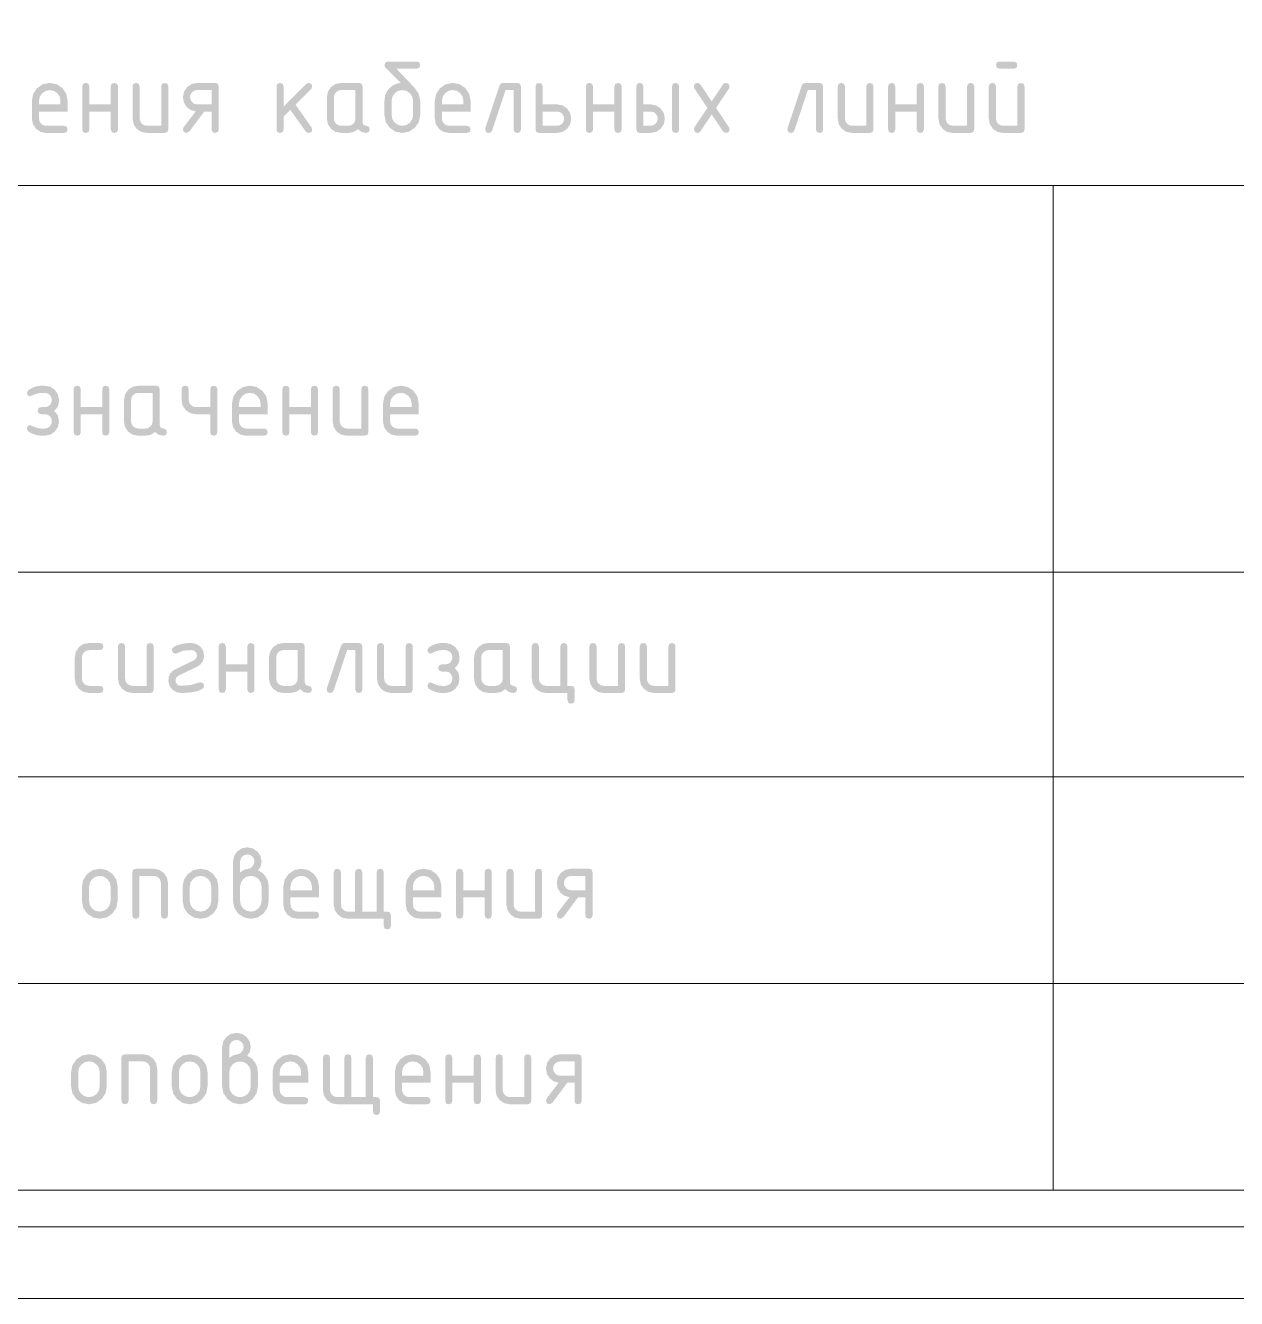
# Model space of a CAD drawing. Header units: millimetres. Extents: x 0 to 420, y 0 to 297.
# Drawn here: x 177.85 to 207.13, y 0 to 30.79 of the extents above; entities that cross this region are included whole.
import ezdxf

# ---------------------------------------------------------------- set-up
doc = ezdxf.new("R2010")
doc.units = ezdxf.units.MM

msp = doc.modelspace()

# ---------------------------------------------------------------- hatches: boundary and pattern name
h = msp.add_hatch(color=7)
h.paths.add_polyline_path([(187.390306, 28.971765), (187.390306, 28.626153), (187.358611, 28.459548), (187.264077, 28.320228), (187.124344, 28.225488), (186.958153, 28.194), (186.79203, 28.225488), (186.65278, 28.320228), (186.558039, 28.459548), (186.526551, 28.626153), (186.526551, 28.971765), (186.540512, 29.092998), (186.582431, 29.197074), (186.652358, 29.283994), (186.750345, 29.353757), (186.83971, 29.391239), (186.922875, 29.403917), (186.543088, 29.783154), (186.526551, 29.834417), (186.548049, 29.900149), (186.612541, 29.92206), (187.305418, 29.92206), (187.369911, 29.900287), (187.391408, 29.835519), (187.369911, 29.771027), (187.305418, 29.749529), (186.814286, 29.749529), (187.249194, 29.292572), (187.35489, 29.137543)], flags=0)
h.paths.add_polyline_path([(187.217775, 28.626153), (187.217775, 28.971765), (187.198758, 29.071121), (187.141707, 29.154768), (187.057785, 29.211819), (186.958153, 29.230836), (186.858796, 29.211819), (186.775149, 29.154768), (186.718099, 29.071121), (186.699082, 28.971765), (186.699082, 28.626153), (186.717754, 28.525625), (186.774047, 28.442047), (186.857625, 28.385754), (186.958153, 28.367081), (187.057785, 28.385823), (187.141707, 28.442598), (187.198758, 28.526521)], flags=0)
h = msp.add_hatch(color=7)
h.paths.add_polyline_path([(202.002306, 29.317377), (202.002306, 28.280541), (201.980533, 28.215566), (201.915765, 28.194), (201.484163, 28.194), (201.349873, 28.218873), (201.238321, 28.29377), (201.163425, 28.405322), (201.138551, 28.539612), (201.138551, 29.317377), (201.160049, 29.382144), (201.224541, 29.403917), (201.289309, 29.382144), (201.311082, 29.317377), (201.311082, 28.539612), (201.323622, 28.473742), (201.361794, 28.417793), (201.418017, 28.379622), (201.484163, 28.367081), (201.829775, 28.367081), (201.829775, 29.317377), (201.851273, 29.382144), (201.915765, 29.403917), (201.980533, 29.382144)], flags=0)
h.paths.add_polyline_path([(201.741581, 29.749529), (201.397623, 29.749529), (201.332648, 29.771027), (201.311082, 29.835519), (201.332648, 29.900287), (201.397623, 29.92206), (201.741581, 29.92206), (201.806349, 29.900287), (201.828122, 29.835519), (201.806349, 29.771027)], flags=0)
h = msp.add_hatch(color=7)
h.paths.add_polyline_path([(178.433361, 29.230836), (178.334005, 29.211819), (178.250358, 29.154768), (178.193307, 29.071121), (178.17429, 28.971765), (178.17429, 28.885224), (178.692984, 28.885224), (178.692984, 28.971765), (178.673967, 29.071121), (178.616916, 29.154768), (178.532993, 29.211819)], flags=0)
h.paths.add_polyline_path([(178.17429, 28.712693), (178.17429, 28.539612), (178.18683, 28.473742), (178.225002, 28.417793), (178.281226, 28.379622), (178.347372, 28.367081), (178.778973, 28.367081), (178.843741, 28.345308), (178.865514, 28.280541), (178.843741, 28.215566), (178.778973, 28.194), (178.347372, 28.194), (178.213082, 28.218873), (178.10153, 28.29377), (178.026633, 28.405322), (178.00176, 28.539612), (178.00176, 28.971765), (178.033248, 29.137474), (178.127988, 29.277138), (178.267239, 29.372154), (178.433361, 29.403917), (178.600931, 29.372567), (178.740388, 29.278792), (178.834164, 29.139334), (178.865514, 28.971765), (178.865514, 28.712693)], flags=0)
for points in [[(179.391732, 28.712693), (179.391732, 28.280541), (179.369959, 28.215566), (179.305191, 28.194), (179.240699, 28.215566), (179.219201, 28.280541), (179.219201, 29.317377), (179.240699, 29.382144), (179.305191, 29.403917), (179.369959, 29.382144), (179.391732, 29.317377), (179.391732, 28.885224), (179.910425, 28.885224), (179.910425, 29.317377), (179.931923, 29.382144), (179.996415, 29.403917), (180.061183, 29.382144), (180.082956, 29.317377), (180.082956, 28.280541), (180.061183, 28.215566), (179.996415, 28.194), (179.931923, 28.215566), (179.910425, 28.280541), (179.910425, 28.712693)], [(181.300398, 29.317377), (181.300398, 28.280541), (181.278625, 28.215566), (181.213857, 28.194), (180.782255, 28.194), (180.647965, 28.218873), (180.536413, 28.29377), (180.461517, 28.405322), (180.436643, 28.539612), (180.436643, 29.317377), (180.458141, 29.382144), (180.522633, 29.403917), (180.587401, 29.382144), (180.609174, 29.317377), (180.609174, 28.539612), (180.621714, 28.473742), (180.659885, 28.417793), (180.716109, 28.379622), (180.782255, 28.367081), (181.127867, 28.367081), (181.127867, 29.317377), (181.149365, 29.382144), (181.213857, 29.403917), (181.278625, 29.382144)], [(184.088735, 28.835614), (184.632234, 29.378562), (184.693419, 29.403917), (184.758186, 29.382144), (184.779959, 29.317377), (184.754052, 29.257294), (184.374265, 28.877507), (184.762872, 28.33015), (184.779959, 28.278887), (184.758186, 28.215153), (184.693419, 28.194), (184.652422, 28.203164), (184.621761, 28.230931), (184.24969, 28.752932), (184.088735, 28.591977), (184.088735, 28.280541), (184.066962, 28.215566), (184.002195, 28.194), (183.937702, 28.215566), (183.916205, 28.280541), (183.916205, 29.317377), (183.937702, 29.382144), (184.002195, 29.403917), (184.066962, 29.382144), (184.088735, 29.317377)], [(189.393036, 29.403917), (189.738648, 29.403917), (189.803416, 29.382144), (189.825189, 29.317377), (189.825189, 28.280541), (189.803416, 28.215566), (189.738648, 28.194), (189.674156, 28.215566), (189.652659, 28.280541), (189.652659, 29.230836), (189.454772, 29.230836), (189.129004, 28.25298), (189.098549, 28.208607), (189.047424, 28.194), (188.982932, 28.215911), (188.961435, 28.281643), (188.965293, 28.308101), (189.307047, 29.332811), (189.34012, 29.386141)], [(191.568849, 28.712693), (191.568849, 28.280541), (191.547076, 28.215566), (191.482308, 28.194), (191.417816, 28.215566), (191.396318, 28.280541), (191.396318, 29.317377), (191.417816, 29.382144), (191.482308, 29.403917), (191.547076, 29.382144), (191.568849, 29.317377), (191.568849, 28.885224), (192.087542, 28.885224), (192.087542, 29.317377), (192.109039, 29.382144), (192.173532, 29.403917), (192.238299, 29.382144), (192.260072, 29.317377), (192.260072, 28.280541), (192.238299, 28.215566), (192.173532, 28.194), (192.109039, 28.215566), (192.087542, 28.280541), (192.087542, 28.712693)], [(194.542997, 28.798683), (194.856087, 28.329048), (194.870419, 28.280541), (194.848646, 28.215566), (194.783878, 28.194), (194.742468, 28.203508), (194.71222, 28.232034), (194.438266, 28.64324), (194.164863, 28.232034), (194.13434, 28.203508), (194.092654, 28.194), (194.03202, 28.219356), (194.006664, 28.280541), (194.020996, 28.329048), (194.333535, 28.798683), (194.020996, 29.26887), (194.006664, 29.317377), (194.028162, 29.382144), (194.092654, 29.403917), (194.13434, 29.394409), (194.164863, 29.365884), (194.438266, 28.955779), (194.71222, 29.365884), (194.742468, 29.394409), (194.783878, 29.403917), (194.848646, 29.382489), (194.870419, 29.318479), (194.856087, 29.26887)], [(196.700386, 29.403917), (197.045998, 29.403917), (197.110766, 29.382144), (197.132539, 29.317377), (197.132539, 28.280541), (197.110766, 28.215566), (197.045998, 28.194), (196.981506, 28.215566), (196.960008, 28.280541), (196.960008, 29.230836), (196.762122, 29.230836), (196.436354, 28.25298), (196.405899, 28.208607), (196.354774, 28.194), (196.290282, 28.215911), (196.268784, 28.281643), (196.272643, 28.308101), (196.614396, 29.332811), (196.647469, 29.386141)], [(198.349981, 29.317377), (198.349981, 28.280541), (198.328208, 28.215566), (198.26344, 28.194), (197.831838, 28.194), (197.697548, 28.218873), (197.585996, 28.29377), (197.5111, 28.405322), (197.486226, 28.539612), (197.486226, 29.317377), (197.507724, 29.382144), (197.572216, 29.403917), (197.636984, 29.382144), (197.658757, 29.317377), (197.658757, 28.539612), (197.671297, 28.473742), (197.709468, 28.417793), (197.765692, 28.379622), (197.831838, 28.367081), (198.17745, 28.367081), (198.17745, 29.317377), (198.198948, 29.382144), (198.26344, 29.403917), (198.328208, 29.382144)], [(198.876198, 28.712693), (198.876198, 28.280541), (198.854425, 28.215566), (198.789657, 28.194), (198.725165, 28.215566), (198.703668, 28.280541), (198.703668, 29.317377), (198.725165, 29.382144), (198.789657, 29.403917), (198.854425, 29.382144), (198.876198, 29.317377), (198.876198, 28.885224), (199.394892, 28.885224), (199.394892, 29.317377), (199.416389, 29.382144), (199.480881, 29.403917), (199.545649, 29.382144), (199.567422, 29.317377), (199.567422, 28.280541), (199.545649, 28.215566), (199.480881, 28.194), (199.416389, 28.215566), (199.394892, 28.280541), (199.394892, 28.712693)], [(200.784864, 29.317377), (200.784864, 28.280541), (200.763091, 28.215566), (200.698323, 28.194), (200.266722, 28.194), (200.132432, 28.218873), (200.02088, 28.29377), (199.945983, 28.405322), (199.92111, 28.539612), (199.92111, 29.317377), (199.942607, 29.382144), (200.007099, 29.403917), (200.071867, 29.382144), (200.09364, 29.317377), (200.09364, 28.539612), (200.10618, 28.473742), (200.144352, 28.417793), (200.200576, 28.379622), (200.266722, 28.367081), (200.612334, 28.367081), (200.612334, 29.317377), (200.633831, 29.382144), (200.698323, 29.403917), (200.763091, 29.382144)], [(178.484908, 21.215945), (178.473401, 21.288017), (178.439157, 21.342725), (178.393682, 21.373731), (178.336631, 21.387373), (178.225837, 21.389027), (178.164101, 21.413832), (178.139296, 21.475016), (178.164652, 21.537304), (178.198552, 21.556183), (178.250642, 21.56266), (178.276549, 21.56266), (178.304109, 21.561557), (178.381417, 21.57396), (178.438055, 21.611167), (178.473057, 21.666908), (178.484908, 21.734639), (178.47223, 21.801887), (178.434747, 21.85756), (178.379075, 21.894767), (178.311826, 21.907169), (178.225837, 21.907169), (178.145153, 21.896076), (178.048346, 21.863072), (177.969728, 21.830344), (177.945268, 21.819526), (177.899517, 21.850945), (177.880225, 21.911028), (177.915434, 21.975795), (178.021336, 22.033949), (178.131235, 22.068675), (178.225837, 22.080251), (178.311826, 22.080251), (178.445841, 22.055102), (178.557117, 21.97993), (178.632289, 21.86824), (178.657438, 21.734639), (178.649997, 21.648959), (178.627673, 21.577129), (178.590466, 21.519148), (178.538376, 21.475016), (178.627673, 21.371526), (178.657438, 21.215945), (178.632289, 21.081655), (178.557117, 20.970103), (178.445841, 20.895207), (178.311826, 20.870333), (178.225837, 20.870333), (178.12903, 20.881495), (178.020234, 20.914982), (177.915089, 20.972032), (177.880225, 21.039005), (177.899517, 21.099639), (177.946922, 21.131058), (177.974965, 21.119965), (178.052204, 21.086961), (178.146048, 21.054232), (178.225837, 21.043415), (178.311826, 21.043415), (178.378386, 21.055886), (178.434196, 21.093575), (178.472161, 21.148973)], [(179.183815, 21.389027), (179.183815, 20.956874), (179.162042, 20.8919), (179.097275, 20.870333), (179.032782, 20.8919), (179.011285, 20.956874), (179.011285, 21.99371), (179.032782, 22.058478), (179.097275, 22.080251), (179.162042, 22.058478), (179.183815, 21.99371), (179.183815, 21.561557), (179.702509, 21.561557), (179.702509, 21.99371), (179.724006, 22.058478), (179.788498, 22.080251), (179.853266, 22.058478), (179.875039, 21.99371), (179.875039, 20.956874), (179.853266, 20.8919), (179.788498, 20.870333), (179.724006, 20.8919), (179.702509, 20.956874), (179.702509, 21.389027)], [(182.485386, 21.99371), (182.485386, 20.956874), (182.463613, 20.8919), (182.398845, 20.870333), (182.334353, 20.8919), (182.312855, 20.956874), (182.312855, 21.389027), (181.967243, 21.389027), (181.834607, 21.413832), (181.723055, 21.488246), (181.646918, 21.5978), (181.621631, 21.728024), (181.621631, 21.99371), (181.643129, 22.058478), (181.707621, 22.080251), (181.772389, 22.058478), (181.794162, 21.99371), (181.794162, 21.734639), (181.806702, 21.668493), (181.844873, 21.612269), (181.901097, 21.574097), (181.967243, 21.561557), (182.312855, 21.561557), (182.312855, 21.99371), (182.334353, 22.058478), (182.398845, 22.080251), (182.463613, 22.058478)], [(184.229045, 21.389027), (184.229045, 20.956874), (184.207272, 20.8919), (184.142504, 20.870333), (184.078012, 20.8919), (184.056515, 20.956874), (184.056515, 21.99371), (184.078012, 22.058478), (184.142504, 22.080251), (184.207272, 22.058478), (184.229045, 21.99371), (184.229045, 21.561557), (184.747739, 21.561557), (184.747739, 21.99371), (184.769236, 22.058478), (184.833728, 22.080251), (184.898496, 22.058478), (184.920269, 21.99371), (184.920269, 20.956874), (184.898496, 20.8919), (184.833728, 20.870333), (184.769236, 20.8919), (184.747739, 20.956874), (184.747739, 21.389027)], [(186.137711, 21.99371), (186.137711, 20.956874), (186.115938, 20.8919), (186.05117, 20.870333), (185.619568, 20.870333), (185.485279, 20.895207), (185.373726, 20.970103), (185.29883, 21.081655), (185.273956, 21.215945), (185.273956, 21.99371), (185.295454, 22.058478), (185.359946, 22.080251), (185.424714, 22.058478), (185.446487, 21.99371), (185.446487, 21.215945), (185.459027, 21.150075), (185.497199, 21.094127), (185.553422, 21.055955), (185.619568, 21.043415), (185.96518, 21.043415), (185.96518, 21.99371), (185.986678, 22.058478), (186.05117, 22.080251), (186.115938, 22.058478)], [(179.211649, 15.511639), (179.211649, 14.992945), (179.22419, 14.927075), (179.262361, 14.871127), (179.318585, 14.832955), (179.384731, 14.820415), (179.643802, 14.820415), (179.70857, 14.798642), (179.730343, 14.733874), (179.70857, 14.6689), (179.643802, 14.647333), (179.384731, 14.647333), (179.250441, 14.672207), (179.138889, 14.747103), (179.063993, 14.858655), (179.039119, 14.992945), (179.039119, 15.511639), (179.063993, 15.64524), (179.138889, 15.75693), (179.250441, 15.832102), (179.384731, 15.857251), (179.643802, 15.857251), (179.70857, 15.835478), (179.730343, 15.77071), (179.70857, 15.705736), (179.643802, 15.684169), (179.384731, 15.684169), (179.317689, 15.671422), (179.26181, 15.633457), (179.224121, 15.577716)], [(180.947552, 15.77071), (180.947552, 14.733874), (180.925779, 14.6689), (180.861011, 14.647333), (180.429409, 14.647333), (180.29512, 14.672207), (180.183567, 14.747103), (180.108671, 14.858655), (180.083797, 14.992945), (180.083797, 15.77071), (180.105295, 15.835478), (180.169787, 15.857251), (180.234555, 15.835478), (180.256328, 15.77071), (180.256328, 14.992945), (180.268868, 14.927075), (180.30704, 14.871127), (180.363264, 14.832955), (180.429409, 14.820415), (180.775021, 14.820415), (180.775021, 15.77071), (180.796519, 15.835478), (180.861011, 15.857251), (180.925779, 15.835478)], [(182.078453, 14.906404), (182.14322, 14.884907), (182.164993, 14.820415), (182.152729, 14.775766), (182.116487, 14.742694), (182.022117, 14.700818), (181.905164, 14.671036), (181.765578, 14.653242), (181.603305, 14.647333), (181.486861, 14.669313), (181.389434, 14.735528), (181.323219, 14.833437), (181.301239, 14.94995), (181.311996, 15.038016), (181.344303, 15.112903), (181.39821, 15.174665), (181.47377, 15.223353), (181.921356, 15.43943), (181.974686, 15.485249), (181.992463, 15.554634), (181.982955, 15.604105), (181.954429, 15.646135), (181.91233, 15.674661), (181.862376, 15.684169), (181.733805, 15.679622), (181.644095, 15.665979), (181.514559, 15.608102), (181.47377, 15.597628), (181.413136, 15.623536), (181.387229, 15.684169), (181.398529, 15.726751), (181.43298, 15.760237), (181.516816, 15.802603), (181.616259, 15.832928), (181.731411, 15.851162), (181.862376, 15.857251), (181.978614, 15.834995), (182.076248, 15.768505), (182.142738, 15.670871), (182.164993, 15.554634), (182.154055, 15.466258), (182.12131, 15.391267), (182.06686, 15.329609), (181.990809, 15.281231), (181.547081, 15.067359), (181.492029, 15.02023), (181.47377, 14.94995), (181.483278, 14.89979), (181.511803, 14.857898), (181.553627, 14.829648), (181.603305, 14.820415), (181.840328, 14.840259), (182.045931, 14.89979)], [(182.691211, 15.166027), (182.691211, 14.733874), (182.669438, 14.6689), (182.60467, 14.647333), (182.540178, 14.6689), (182.518681, 14.733874), (182.518681, 15.77071), (182.540178, 15.835478), (182.60467, 15.857251), (182.669438, 15.835478), (182.691211, 15.77071), (182.691211, 15.338557), (183.209905, 15.338557), (183.209905, 15.77071), (183.231402, 15.835478), (183.295894, 15.857251), (183.360662, 15.835478), (183.382435, 15.77071), (183.382435, 14.733874), (183.360662, 14.6689), (183.295894, 14.647333), (183.231402, 14.6689), (183.209905, 14.733874), (183.209905, 15.166027)], [(185.560629, 15.857251), (185.906241, 15.857251), (185.971008, 15.835478), (185.992781, 15.77071), (185.992781, 14.733874), (185.971008, 14.6689), (185.906241, 14.647333), (185.841748, 14.6689), (185.820251, 14.733874), (185.820251, 15.684169), (185.622365, 15.684169), (185.296597, 14.706313), (185.266142, 14.66194), (185.215017, 14.647333), (185.150524, 14.669244), (185.129027, 14.734977), (185.132886, 14.761435), (185.474639, 15.786144), (185.507712, 15.839474)], [(187.210223, 15.77071), (187.210223, 14.733874), (187.18845, 14.6689), (187.123682, 14.647333), (186.692081, 14.647333), (186.557791, 14.672207), (186.446239, 14.747103), (186.371342, 14.858655), (186.346469, 14.992945), (186.346469, 15.77071), (186.367966, 15.835478), (186.432458, 15.857251), (186.497226, 15.835478), (186.518999, 15.77071), (186.518999, 14.992945), (186.531539, 14.927075), (186.569711, 14.871127), (186.625935, 14.832955), (186.692081, 14.820415), (187.037693, 14.820415), (187.037693, 15.77071), (187.05919, 15.835478), (187.123682, 15.857251), (187.18845, 15.835478)], [(188.168594, 14.992945), (188.157087, 15.065017), (188.122843, 15.119725), (188.077368, 15.150731), (188.020317, 15.164373), (187.909523, 15.166027), (187.847786, 15.190832), (187.822982, 15.252016), (187.848338, 15.314304), (187.882237, 15.333183), (187.934327, 15.33966), (187.960234, 15.33966), (187.987795, 15.338557), (188.065103, 15.35096), (188.12174, 15.388167), (188.156743, 15.443908), (188.168594, 15.511639), (188.155916, 15.578887), (188.118433, 15.63456), (188.06276, 15.671767), (187.995512, 15.684169), (187.909523, 15.684169), (187.828838, 15.673076), (187.732031, 15.640072), (187.653414, 15.607344), (187.628954, 15.596526), (187.583203, 15.627945), (187.563911, 15.688028), (187.599119, 15.752796), (187.705022, 15.810949), (187.81492, 15.845675), (187.909523, 15.857251), (187.995512, 15.857251), (188.129526, 15.832102), (188.240803, 15.75693), (188.315975, 15.64524), (188.341124, 15.511639), (188.333683, 15.425959), (188.311358, 15.354129), (188.274151, 15.296148), (188.222062, 15.252016), (188.311358, 15.148526), (188.341124, 14.992945), (188.315975, 14.858655), (188.240803, 14.747103), (188.129526, 14.672207), (187.995512, 14.647333), (187.909523, 14.647333), (187.812715, 14.658495), (187.703919, 14.691982), (187.598775, 14.749032), (187.563911, 14.816005), (187.583203, 14.876639), (187.630608, 14.908058), (187.658651, 14.896965), (187.73589, 14.863961), (187.829734, 14.831232), (187.909523, 14.820415), (187.995512, 14.820415), (188.062071, 14.832886), (188.117882, 14.870575), (188.155847, 14.925973)], [(191.03817, 14.820415), (191.102938, 14.798642), (191.124711, 14.733874), (191.124711, 14.474252), (191.102938, 14.409759), (191.03817, 14.388262), (190.973196, 14.409759), (190.951629, 14.474252), (190.951629, 14.647333), (190.433487, 14.647333), (190.299197, 14.672551), (190.187645, 14.748206), (190.112749, 14.859827), (190.087875, 14.992945), (190.087875, 15.77071), (190.109372, 15.835478), (190.173865, 15.857251), (190.238632, 15.835478), (190.260405, 15.77071), (190.260405, 14.992945), (190.272946, 14.927075), (190.311117, 14.871127), (190.367341, 14.832955), (190.433487, 14.820415), (190.779099, 14.820415), (190.779099, 15.77071), (190.800596, 15.835478), (190.865089, 15.857251), (190.929856, 15.835478), (190.951629, 15.77071), (190.951629, 14.820415)], [(192.344534, 15.77071), (192.344534, 14.733874), (192.322761, 14.6689), (192.257993, 14.647333), (191.826392, 14.647333), (191.692102, 14.672207), (191.58055, 14.747103), (191.505653, 14.858655), (191.48078, 14.992945), (191.48078, 15.77071), (191.502277, 15.835478), (191.566769, 15.857251), (191.631537, 15.835478), (191.65331, 15.77071), (191.65331, 14.992945), (191.66585, 14.927075), (191.704022, 14.871127), (191.760246, 14.832955), (191.826392, 14.820415), (192.172004, 14.820415), (192.172004, 15.77071), (192.193501, 15.835478), (192.257993, 15.857251), (192.322761, 15.835478)], [(193.561976, 15.77071), (193.561976, 14.733874), (193.540203, 14.6689), (193.475435, 14.647333), (193.043833, 14.647333), (192.909543, 14.672207), (192.797991, 14.747103), (192.723095, 14.858655), (192.698221, 14.992945), (192.698221, 15.77071), (192.719719, 15.835478), (192.784211, 15.857251), (192.848979, 15.835478), (192.870752, 15.77071), (192.870752, 14.992945), (192.883292, 14.927075), (192.921463, 14.871127), (192.977687, 14.832955), (193.043833, 14.820415), (193.389445, 14.820415), (193.389445, 15.77071), (193.410943, 15.835478), (193.475435, 15.857251), (193.540203, 15.835478)], [(180.429324, 9.272874), (180.429324, 10.30971), (180.450822, 10.374478), (180.515314, 10.396251), (180.947466, 10.396251), (181.080585, 10.371033), (181.192206, 10.295378), (181.26786, 10.183757), (181.293078, 10.050639), (181.293078, 9.272874), (181.271305, 9.2079), (181.206538, 9.186333), (181.142045, 9.2079), (181.120548, 9.272874), (181.120548, 10.050639), (181.10787, 10.117887), (181.070387, 10.17356), (181.014715, 10.210767), (180.947466, 10.223169), (180.601854, 10.223169), (180.601854, 9.272874), (180.580081, 9.2079), (180.515314, 9.186333), (180.450822, 9.2079)], [(186.508457, 9.186333), (185.644703, 9.186333), (185.510413, 9.211551), (185.398861, 9.287206), (185.323965, 9.398827), (185.299091, 9.531945), (185.299091, 10.30971), (185.320588, 10.374478), (185.385081, 10.396251), (185.449848, 10.374478), (185.471621, 10.30971), (185.471621, 9.531945), (185.484162, 9.466075), (185.522333, 9.410127), (185.578557, 9.371955), (185.644703, 9.359415), (185.817233, 9.359415), (185.817233, 10.30971), (185.8388, 10.374478), (185.903774, 10.396251), (185.968542, 10.374478), (185.990315, 10.30971), (185.990315, 9.359415), (186.335927, 9.359415), (186.335927, 10.30971), (186.357424, 10.374478), (186.421917, 10.396251), (186.486684, 10.374478), (186.508457, 10.30971), (186.508457, 9.359415), (186.594998, 9.359415), (186.659766, 9.337642), (186.681539, 9.272874), (186.681539, 9.013252), (186.659766, 8.94876), (186.594998, 8.927262), (186.530024, 8.94876), (186.508457, 9.013252)], [(188.430194, 9.705027), (188.430194, 9.272874), (188.408421, 9.2079), (188.343653, 9.186333), (188.279161, 9.2079), (188.257663, 9.272874), (188.257663, 10.30971), (188.279161, 10.374478), (188.343653, 10.396251), (188.408421, 10.374478), (188.430194, 10.30971), (188.430194, 9.877557), (188.948887, 9.877557), (188.948887, 10.30971), (188.970385, 10.374478), (189.034877, 10.396251), (189.099645, 10.374478), (189.121418, 10.30971), (189.121418, 9.272874), (189.099645, 9.2079), (189.034877, 9.186333), (188.970385, 9.2079), (188.948887, 9.272874), (188.948887, 9.705027)], [(190.338859, 10.30971), (190.338859, 9.272874), (190.317086, 9.2079), (190.252319, 9.186333), (189.820717, 9.186333), (189.686427, 9.211207), (189.574875, 9.286103), (189.499979, 9.397655), (189.475105, 9.531945), (189.475105, 10.30971), (189.496602, 10.374478), (189.561095, 10.396251), (189.625862, 10.374478), (189.647635, 10.30971), (189.647635, 9.531945), (189.660176, 9.466075), (189.698347, 9.410127), (189.754571, 9.371955), (189.820717, 9.359415), (190.166329, 9.359415), (190.166329, 10.30971), (190.187826, 10.374478), (190.252319, 10.396251), (190.317086, 10.374478)], [(180.16748, 4.785541), (180.16748, 5.822377), (180.188977, 5.887145), (180.253469, 5.908918), (180.685622, 5.908918), (180.818741, 5.883699), (180.930362, 5.808045), (181.006016, 5.696424), (181.031234, 5.563306), (181.031234, 4.785541), (181.009461, 4.720566), (180.944693, 4.699), (180.880201, 4.720566), (180.858704, 4.785541), (180.858704, 5.563306), (180.846026, 5.630554), (180.808543, 5.686227), (180.75287, 5.723434), (180.685622, 5.735836), (180.34001, 5.735836), (180.34001, 4.785541), (180.318237, 4.720566), (180.253469, 4.699), (180.188977, 4.720566)], [(186.246613, 4.699), (185.382859, 4.699), (185.248569, 4.724218), (185.137017, 4.799872), (185.06212, 4.911493), (185.037247, 5.044612), (185.037247, 5.822377), (185.058744, 5.887145), (185.123236, 5.908918), (185.188004, 5.887145), (185.209777, 5.822377), (185.209777, 5.044612), (185.222317, 4.978742), (185.260489, 4.922793), (185.316713, 4.884622), (185.382859, 4.872082), (185.555389, 4.872082), (185.555389, 5.822377), (185.576955, 5.887145), (185.64193, 5.908918), (185.706698, 5.887145), (185.728471, 5.822377), (185.728471, 4.872082), (186.074082, 4.872082), (186.074082, 5.822377), (186.09558, 5.887145), (186.160072, 5.908918), (186.22484, 5.887145), (186.246613, 5.822377), (186.246613, 4.872082), (186.333154, 4.872082), (186.397921, 4.850309), (186.419694, 4.785541), (186.419694, 4.525918), (186.397921, 4.461426), (186.333154, 4.439929), (186.268179, 4.461426), (186.246613, 4.525918)], [(188.168349, 5.217694), (188.168349, 4.785541), (188.146576, 4.720566), (188.081808, 4.699), (188.017316, 4.720566), (187.995819, 4.785541), (187.995819, 5.822377), (188.017316, 5.887145), (188.081808, 5.908918), (188.146576, 5.887145), (188.168349, 5.822377), (188.168349, 5.390224), (188.687043, 5.390224), (188.687043, 5.822377), (188.70854, 5.887145), (188.773032, 5.908918), (188.8378, 5.887145), (188.859573, 5.822377), (188.859573, 4.785541), (188.8378, 4.720566), (188.773032, 4.699), (188.70854, 4.720566), (188.687043, 4.785541), (188.687043, 5.217694)], [(190.077015, 5.822377), (190.077015, 4.785541), (190.055242, 4.720566), (189.990474, 4.699), (189.558873, 4.699), (189.424583, 4.723874), (189.313031, 4.79877), (189.238134, 4.910322), (189.213261, 5.044612), (189.213261, 5.822377), (189.234758, 5.887145), (189.29925, 5.908918), (189.364018, 5.887145), (189.385791, 5.822377), (189.385791, 5.044612), (189.398331, 4.978742), (189.436503, 4.922793), (189.492727, 4.884622), (189.558873, 4.872082), (189.904485, 4.872082), (189.904485, 5.822377), (189.925982, 5.887145), (189.990474, 5.908918), (190.055242, 5.887145)]]:
    msp.add_hatch(color=7).paths.add_polyline_path(points, flags=0)
h = msp.add_hatch(color=7)
h.paths.add_polyline_path([(181.961663, 28.714898), (181.839362, 28.750865), (181.740626, 28.827346), (181.675651, 28.933524), (181.654085, 29.058305), (181.678959, 29.191906), (181.753855, 29.303596), (181.865407, 29.378768), (181.999697, 29.403917), (182.431298, 29.403917), (182.496066, 29.382144), (182.517839, 29.317377), (182.517839, 28.280541), (182.496066, 28.215566), (182.431298, 28.194), (182.366806, 28.215566), (182.345309, 28.280541), (182.345309, 28.712693), (182.169471, 28.712693), (181.809528, 28.229278), (181.740075, 28.194), (181.675582, 28.215566), (181.654085, 28.280541), (181.670621, 28.332906)], flags=0)
h.paths.add_polyline_path([(181.826615, 29.058305), (181.839155, 28.99216), (181.877327, 28.935936), (181.933551, 28.897764), (181.999697, 28.885224), (182.345309, 28.885224), (182.345309, 29.230836), (181.999697, 29.230836), (181.932655, 29.218089), (181.876776, 29.180124), (181.839087, 29.124382)], flags=0)
h = msp.add_hatch(color=7)
h.paths.add_polyline_path([(185.824871, 29.230836), (185.479259, 29.230836), (185.412217, 29.218089), (185.356338, 29.180124), (185.318648, 29.124382), (185.306177, 29.058305), (185.306177, 28.539612), (185.318717, 28.473742), (185.356889, 28.417793), (185.413113, 28.379622), (185.479259, 28.367081), (185.651789, 28.367081), (185.718348, 28.379553), (185.774159, 28.417242), (185.812124, 28.472639), (185.824871, 28.539612)], flags=0)
h.paths.add_polyline_path([(186.170483, 28.280541), (186.14871, 28.215566), (186.083942, 28.194), (185.974043, 28.216806), (185.886056, 28.285502), (185.779671, 28.216806), (185.651789, 28.194), (185.479259, 28.194), (185.344969, 28.218873), (185.233417, 28.29377), (185.15852, 28.405322), (185.133647, 28.539612), (185.133647, 29.058305), (185.15852, 29.191906), (185.233417, 29.303596), (185.344969, 29.378768), (185.479259, 29.403917), (185.91086, 29.403917), (185.975628, 29.382144), (185.997401, 29.317377), (185.997401, 28.453071), (186.018967, 28.388579), (186.083942, 28.367081), (186.14871, 28.345308)], flags=0)
h = msp.add_hatch(color=7)
h.paths.add_polyline_path([(188.175595, 29.230836), (188.076238, 29.211819), (187.992591, 29.154768), (187.93554, 29.071121), (187.916523, 28.971765), (187.916523, 28.885224), (188.435217, 28.885224), (188.435217, 28.971765), (188.4162, 29.071121), (188.359149, 29.154768), (188.275227, 29.211819)], flags=0)
h.paths.add_polyline_path([(187.916523, 28.712693), (187.916523, 28.539612), (187.929063, 28.473742), (187.967235, 28.417793), (188.023459, 28.379622), (188.089605, 28.367081), (188.521207, 28.367081), (188.585974, 28.345308), (188.607747, 28.280541), (188.585974, 28.215566), (188.521207, 28.194), (188.089605, 28.194), (187.955315, 28.218873), (187.843763, 28.29377), (187.768867, 28.405322), (187.743993, 28.539612), (187.743993, 28.971765), (187.775481, 29.137474), (187.870221, 29.277138), (188.009472, 29.372154), (188.175595, 29.403917), (188.343164, 29.372567), (188.482621, 29.278792), (188.576397, 29.139334), (188.607747, 28.971765), (188.607747, 28.712693)], flags=0)
h = msp.add_hatch(color=7)
h.paths.add_polyline_path([(191.042631, 28.539612), (191.017482, 28.405322), (190.94231, 28.29377), (190.831033, 28.218873), (190.697019, 28.194), (190.264866, 28.194), (190.200374, 28.215566), (190.178876, 28.280541), (190.178876, 29.317377), (190.200374, 29.382144), (190.264866, 29.403917), (190.329634, 29.382144), (190.351407, 29.317377), (190.351407, 28.885224), (190.697019, 28.885224), (190.831033, 28.860006), (190.94231, 28.784351), (191.017482, 28.67273)], flags=0)
h.paths.add_polyline_path([(190.8701, 28.539612), (190.857422, 28.60686), (190.81994, 28.662533), (190.764267, 28.700016), (190.697019, 28.712693), (190.351407, 28.712693), (190.351407, 28.367081), (190.697019, 28.367081), (190.763578, 28.379553), (190.819389, 28.417242), (190.857354, 28.472639)], flags=0)
h = msp.add_hatch(color=7)
h.paths.add_polyline_path([(193.304984, 28.539612), (193.279835, 28.405322), (193.204663, 28.29377), (193.092973, 28.218873), (192.959372, 28.194), (192.699749, 28.194), (192.635257, 28.215566), (192.61376, 28.280541), (192.61376, 29.317377), (192.635257, 29.382144), (192.699749, 29.403917), (192.764517, 29.382144), (192.78629, 29.317377), (192.78629, 28.885224), (192.959372, 28.885224), (193.092973, 28.860075), (193.204663, 28.784903), (193.279835, 28.673626)], flags=0)
h.paths.add_polyline_path([(193.131902, 28.539612), (193.1195, 28.60686), (193.082293, 28.662533), (193.02662, 28.700016), (192.959372, 28.712693), (192.78629, 28.712693), (192.78629, 28.367081), (192.959372, 28.367081), (193.025449, 28.379553), (193.08119, 28.417242), (193.119155, 28.472639)], flags=0)
h.paths.add_polyline_path([(193.477514, 29.317377), (193.49908, 29.382144), (193.564055, 29.403917), (193.628823, 29.382144), (193.650596, 29.317377), (193.650596, 28.280541), (193.628823, 28.215566), (193.564055, 28.194), (193.49908, 28.215566), (193.477514, 28.280541)], flags=0)
h = msp.add_hatch(color=7)
h.paths.add_polyline_path([(180.919951, 21.907169), (180.574339, 21.907169), (180.507297, 21.894422), (180.451418, 21.856457), (180.413728, 21.800716), (180.401257, 21.734639), (180.401257, 21.215945), (180.413797, 21.150075), (180.451969, 21.094127), (180.508193, 21.055955), (180.574339, 21.043415), (180.746869, 21.043415), (180.813428, 21.055886), (180.869239, 21.093575), (180.907204, 21.148973), (180.919951, 21.215945)], flags=0)
h.paths.add_polyline_path([(181.265563, 20.956874), (181.24379, 20.8919), (181.179022, 20.870333), (181.069123, 20.89314), (180.981136, 20.961835), (180.874751, 20.89314), (180.746869, 20.870333), (180.574339, 20.870333), (180.440049, 20.895207), (180.328497, 20.970103), (180.2536, 21.081655), (180.228727, 21.215945), (180.228727, 21.734639), (180.2536, 21.86824), (180.328497, 21.97993), (180.440049, 22.055102), (180.574339, 22.080251), (181.00594, 22.080251), (181.070708, 22.058478), (181.092481, 21.99371), (181.092481, 21.129404), (181.114047, 21.064912), (181.179022, 21.043415), (181.24379, 21.021642)], flags=0)
h = msp.add_hatch(color=7)
h.paths.add_polyline_path([(183.270674, 21.907169), (183.171318, 21.888152), (183.087671, 21.831101), (183.03062, 21.747455), (183.011603, 21.648098), (183.011603, 21.561557), (183.530297, 21.561557), (183.530297, 21.648098), (183.51128, 21.747455), (183.454229, 21.831101), (183.370307, 21.888152)], flags=0)
h.paths.add_polyline_path([(183.011603, 21.389027), (183.011603, 21.215945), (183.024143, 21.150075), (183.062315, 21.094127), (183.118539, 21.055955), (183.184685, 21.043415), (183.616286, 21.043415), (183.681054, 21.021642), (183.702827, 20.956874), (183.681054, 20.8919), (183.616286, 20.870333), (183.184685, 20.870333), (183.050395, 20.895207), (182.938843, 20.970103), (182.863946, 21.081655), (182.839073, 21.215945), (182.839073, 21.648098), (182.870561, 21.813807), (182.965301, 21.953471), (183.104552, 22.048487), (183.270674, 22.080251), (183.438244, 22.0489), (183.577701, 21.955125), (183.671477, 21.815667), (183.702827, 21.648098), (183.702827, 21.389027)], flags=0)
h = msp.add_hatch(color=7)
h.paths.add_polyline_path([(186.923, 21.907169), (186.823643, 21.888152), (186.739996, 21.831101), (186.682945, 21.747455), (186.663928, 21.648098), (186.663928, 21.561557), (187.182622, 21.561557), (187.182622, 21.648098), (187.163605, 21.747455), (187.106554, 21.831101), (187.022632, 21.888152)], flags=0)
h.paths.add_polyline_path([(186.663928, 21.389027), (186.663928, 21.215945), (186.676469, 21.150075), (186.71464, 21.094127), (186.770864, 21.055955), (186.83701, 21.043415), (187.268612, 21.043415), (187.333379, 21.021642), (187.355152, 20.956874), (187.333379, 20.8919), (187.268612, 20.870333), (186.83701, 20.870333), (186.70272, 20.895207), (186.591168, 20.970103), (186.516272, 21.081655), (186.491398, 21.215945), (186.491398, 21.648098), (186.522886, 21.813807), (186.617626, 21.953471), (186.756877, 22.048487), (186.923, 22.080251), (187.090569, 22.0489), (187.230027, 21.955125), (187.323802, 21.815667), (187.355152, 21.648098), (187.355152, 21.389027)], flags=0)
h = msp.add_hatch(color=7)
h.paths.add_polyline_path([(184.427347, 15.684169), (184.081735, 15.684169), (184.014693, 15.671422), (183.958814, 15.633457), (183.921124, 15.577716), (183.908653, 15.511639), (183.908653, 14.992945), (183.921193, 14.927075), (183.959365, 14.871127), (184.015589, 14.832955), (184.081735, 14.820415), (184.254265, 14.820415), (184.320824, 14.832886), (184.376635, 14.870575), (184.4146, 14.925973), (184.427347, 14.992945)], flags=0)
h.paths.add_polyline_path([(184.772959, 14.733874), (184.751186, 14.6689), (184.686418, 14.647333), (184.576519, 14.67014), (184.488531, 14.738835), (184.382147, 14.67014), (184.254265, 14.647333), (184.081735, 14.647333), (183.947445, 14.672207), (183.835893, 14.747103), (183.760996, 14.858655), (183.736123, 14.992945), (183.736123, 15.511639), (183.760996, 15.64524), (183.835893, 15.75693), (183.947445, 15.832102), (184.081735, 15.857251), (184.513336, 15.857251), (184.578104, 15.835478), (184.599877, 15.77071), (184.599877, 14.906404), (184.621443, 14.841912), (184.686418, 14.820415), (184.751186, 14.798642)], flags=0)
h = msp.add_hatch(color=7)
h.paths.add_polyline_path([(189.386195, 15.684169), (189.040583, 15.684169), (188.973541, 15.671422), (188.917662, 15.633457), (188.879972, 15.577716), (188.867501, 15.511639), (188.867501, 14.992945), (188.880041, 14.927075), (188.918213, 14.871127), (188.974437, 14.832955), (189.040583, 14.820415), (189.213113, 14.820415), (189.279672, 14.832886), (189.335483, 14.870575), (189.373448, 14.925973), (189.386195, 14.992945)], flags=0)
h.paths.add_polyline_path([(189.731807, 14.733874), (189.710034, 14.6689), (189.645266, 14.647333), (189.535367, 14.67014), (189.447379, 14.738835), (189.340995, 14.67014), (189.213113, 14.647333), (189.040583, 14.647333), (188.906293, 14.672207), (188.794741, 14.747103), (188.719844, 14.858655), (188.694971, 14.992945), (188.694971, 15.511639), (188.719844, 15.64524), (188.794741, 15.75693), (188.906293, 15.832102), (189.040583, 15.857251), (189.472184, 15.857251), (189.536952, 15.835478), (189.558725, 15.77071), (189.558725, 14.906404), (189.580291, 14.841912), (189.645266, 14.820415), (189.710034, 14.798642)], flags=0)
h = msp.add_hatch(color=7)
h.paths.add_polyline_path([(183.036738, 10.30971), (183.142158, 10.374478), (183.238483, 10.396251), (183.289746, 10.411203), (183.337701, 10.456333), (183.371188, 10.512557), (183.38235, 10.568781), (183.369948, 10.636029), (183.332741, 10.691702), (183.277068, 10.729185), (183.20982, 10.741863), (183.142778, 10.729116), (183.086899, 10.691151), (183.049209, 10.63534), (183.036738, 10.568781)], flags=0)
h.paths.add_polyline_path([(183.468891, 10.360422), (183.57562, 10.295999), (183.657958, 10.202223), (183.710323, 10.088121), (183.727962, 9.964098), (183.727962, 9.618486), (183.696267, 9.451399), (183.601734, 9.31201), (183.462001, 9.217753), (183.295809, 9.186333), (183.129204, 9.217821), (182.989885, 9.312562), (182.895627, 9.451881), (182.864208, 9.618486), (182.864208, 10.568781), (182.88915, 10.702795), (182.964529, 10.814072), (183.076219, 10.889244), (183.20982, 10.914393), (183.34342, 10.889175), (183.45511, 10.813521), (183.530282, 10.7019), (183.555432, 10.568781), (183.533659, 10.451372)], flags=0)
h.paths.add_polyline_path([(183.555432, 9.618486), (183.555432, 9.964098), (183.536483, 10.063455), (183.479915, 10.147102), (183.395924, 10.204152), (183.295809, 10.223169), (183.195281, 10.204152), (183.111703, 10.147102), (183.05541, 10.063455), (183.036738, 9.964098), (183.036738, 9.618486), (183.05541, 9.517958), (183.111703, 9.43438), (183.195281, 9.378087), (183.295809, 9.359415), (183.395924, 9.378156), (183.479915, 9.434931), (183.536483, 9.518854)], flags=0)
h = msp.add_hatch(color=7)
h.paths.add_polyline_path([(179.211882, 9.618486), (179.211882, 9.964098), (179.243371, 10.129807), (179.338111, 10.269471), (179.477361, 10.364487), (179.643484, 10.396251), (179.811053, 10.3649), (179.950511, 10.271125), (180.044286, 10.131667), (180.075637, 9.964098), (180.075637, 9.618486), (180.043942, 9.451881), (179.949408, 9.312562), (179.809675, 9.217821), (179.643484, 9.186333), (179.477361, 9.217821), (179.338111, 9.312562), (179.243371, 9.451881)], flags=0)
h.paths.add_polyline_path([(179.903106, 9.618486), (179.903106, 9.964098), (179.884089, 10.063455), (179.827039, 10.147102), (179.743116, 10.204152), (179.643484, 10.223169), (179.544127, 10.204152), (179.46048, 10.147102), (179.40343, 10.063455), (179.384413, 9.964098), (179.384413, 9.618486), (179.403085, 9.517958), (179.459378, 9.43438), (179.542956, 9.378087), (179.643484, 9.359415), (179.743116, 9.378156), (179.827039, 9.434931), (179.884089, 9.518854)], flags=0)
h = msp.add_hatch(color=7)
h.paths.add_polyline_path([(181.646766, 9.618486), (181.646766, 9.964098), (181.678254, 10.129807), (181.772994, 10.269471), (181.912245, 10.364487), (182.078367, 10.396251), (182.245937, 10.3649), (182.385394, 10.271125), (182.47917, 10.131667), (182.51052, 9.964098), (182.51052, 9.618486), (182.478825, 9.451881), (182.384292, 9.312562), (182.244559, 9.217821), (182.078367, 9.186333), (181.912245, 9.217821), (181.772994, 9.312562), (181.678254, 9.451881)], flags=0)
h.paths.add_polyline_path([(182.33799, 9.618486), (182.33799, 9.964098), (182.318973, 10.063455), (182.261922, 10.147102), (182.178, 10.204152), (182.078367, 10.223169), (181.979011, 10.204152), (181.895364, 10.147102), (181.838313, 10.063455), (181.819296, 9.964098), (181.819296, 9.618486), (181.837969, 9.517958), (181.894261, 9.43438), (181.97784, 9.378087), (182.078367, 9.359415), (182.178, 9.378156), (182.261922, 9.434931), (182.318973, 9.518854)], flags=0)
h = msp.add_hatch(color=7)
h.paths.add_polyline_path([(184.513251, 10.223169), (184.413894, 10.204152), (184.330247, 10.147102), (184.273197, 10.063455), (184.25418, 9.964098), (184.25418, 9.877557), (184.772873, 9.877557), (184.772873, 9.964098), (184.753856, 10.063455), (184.696806, 10.147102), (184.612883, 10.204152)], flags=0)
h.paths.add_polyline_path([(184.25418, 9.705027), (184.25418, 9.531945), (184.26672, 9.466075), (184.304891, 9.410127), (184.361115, 9.371955), (184.427261, 9.359415), (184.858863, 9.359415), (184.923631, 9.337642), (184.945404, 9.272874), (184.923631, 9.2079), (184.858863, 9.186333), (184.427261, 9.186333), (184.292971, 9.211207), (184.181419, 9.286103), (184.106523, 9.397655), (184.081649, 9.531945), (184.081649, 9.964098), (184.113137, 10.129807), (184.207878, 10.269471), (184.347128, 10.364487), (184.513251, 10.396251), (184.68082, 10.3649), (184.820278, 10.271125), (184.914053, 10.131667), (184.945404, 9.964098), (184.945404, 9.705027)], flags=0)
h = msp.add_hatch(color=7)
h.paths.add_polyline_path([(187.471823, 10.223169), (187.372467, 10.204152), (187.28882, 10.147102), (187.231769, 10.063455), (187.212752, 9.964098), (187.212752, 9.877557), (187.731446, 9.877557), (187.731446, 9.964098), (187.712429, 10.063455), (187.655378, 10.147102), (187.571455, 10.204152)], flags=0)
h.paths.add_polyline_path([(187.212752, 9.705027), (187.212752, 9.531945), (187.225292, 9.466075), (187.263464, 9.410127), (187.319688, 9.371955), (187.385834, 9.359415), (187.817435, 9.359415), (187.882203, 9.337642), (187.903976, 9.272874), (187.882203, 9.2079), (187.817435, 9.186333), (187.385834, 9.186333), (187.251544, 9.211207), (187.139992, 9.286103), (187.065095, 9.397655), (187.040222, 9.531945), (187.040222, 9.964098), (187.07171, 10.129807), (187.16645, 10.269471), (187.305701, 10.364487), (187.471823, 10.396251), (187.639393, 10.3649), (187.77885, 10.271125), (187.872626, 10.131667), (187.903976, 9.964098), (187.903976, 9.705027)], flags=0)
h = msp.add_hatch(color=7)
h.paths.add_polyline_path([(191.000125, 9.707232), (190.877824, 9.743199), (190.779088, 9.81968), (190.714113, 9.925857), (190.692547, 10.050639), (190.71742, 10.18424), (190.792317, 10.29593), (190.903869, 10.371102), (191.038159, 10.396251), (191.46976, 10.396251), (191.534528, 10.374478), (191.556301, 10.30971), (191.556301, 9.272874), (191.534528, 9.2079), (191.46976, 9.186333), (191.405268, 9.2079), (191.383771, 9.272874), (191.383771, 9.705027), (191.207933, 9.705027), (190.847989, 9.221611), (190.778536, 9.186333), (190.714044, 9.2079), (190.692547, 9.272874), (190.709083, 9.32524)], flags=0)
h.paths.add_polyline_path([(190.865077, 10.050639), (190.877617, 9.984493), (190.915789, 9.928269), (190.972013, 9.890097), (191.038159, 9.877557), (191.383771, 9.877557), (191.383771, 10.223169), (191.038159, 10.223169), (190.971117, 10.210422), (190.915238, 10.172457), (190.877548, 10.116716)], flags=0)
h = msp.add_hatch(color=7)
h.paths.add_polyline_path([(182.774893, 5.822377), (182.880313, 5.887145), (182.976638, 5.908918), (183.027901, 5.923869), (183.075857, 5.969), (183.109343, 6.025224), (183.120505, 6.081448), (183.108103, 6.148696), (183.070896, 6.204369), (183.015223, 6.241852), (182.947975, 6.254529), (182.880934, 6.241783), (182.825054, 6.203818), (182.787365, 6.148007), (182.774893, 6.081448)], flags=0)
h.paths.add_polyline_path([(183.207046, 5.873089), (183.313775, 5.808665), (183.396113, 5.71489), (183.448479, 5.600788), (183.466117, 5.476765), (183.466117, 5.131153), (183.434423, 4.964066), (183.339889, 4.824677), (183.200156, 4.730419), (183.033965, 4.699), (182.86736, 4.730488), (182.72804, 4.825228), (182.633782, 4.964548), (182.602363, 5.131153), (182.602363, 6.081448), (182.627306, 6.215462), (182.702684, 6.326739), (182.814374, 6.401911), (182.947975, 6.42706), (183.081576, 6.401842), (183.193266, 6.326187), (183.268438, 6.214566), (183.293587, 6.081448), (183.271814, 5.964039)], flags=0)
h.paths.add_polyline_path([(183.293587, 5.131153), (183.293587, 5.476765), (183.274639, 5.576121), (183.218071, 5.659768), (183.134079, 5.716819), (183.033965, 5.735836), (182.933437, 5.716819), (182.849859, 5.659768), (182.793566, 5.576121), (182.774893, 5.476765), (182.774893, 5.131153), (182.793566, 5.030625), (182.849859, 4.947047), (182.933437, 4.890754), (183.033965, 4.872082), (183.134079, 4.890823), (183.218071, 4.947598), (183.274639, 5.031521)], flags=0)
h = msp.add_hatch(color=7)
h.paths.add_polyline_path([(178.950038, 5.131153), (178.950038, 5.476765), (178.981526, 5.642474), (179.076266, 5.782138), (179.215517, 5.877154), (179.381639, 5.908918), (179.549209, 5.877567), (179.688666, 5.783792), (179.782442, 5.644334), (179.813792, 5.476765), (179.813792, 5.131153), (179.782097, 4.964548), (179.687564, 4.825228), (179.547831, 4.730488), (179.381639, 4.699), (179.215517, 4.730488), (179.076266, 4.825228), (178.981526, 4.964548)], flags=0)
h.paths.add_polyline_path([(179.641262, 5.131153), (179.641262, 5.476765), (179.622245, 5.576121), (179.565194, 5.659768), (179.481272, 5.716819), (179.381639, 5.735836), (179.282283, 5.716819), (179.198636, 5.659768), (179.141585, 5.576121), (179.122568, 5.476765), (179.122568, 5.131153), (179.141241, 5.030625), (179.197534, 4.947047), (179.281112, 4.890754), (179.381639, 4.872082), (179.481272, 4.890823), (179.565194, 4.947598), (179.622245, 5.031521)], flags=0)
h = msp.add_hatch(color=7)
h.paths.add_polyline_path([(181.384921, 5.131153), (181.384921, 5.476765), (181.41641, 5.642474), (181.51115, 5.782138), (181.6504, 5.877154), (181.816523, 5.908918), (181.984092, 5.877567), (182.12355, 5.783792), (182.217325, 5.644334), (182.248676, 5.476765), (182.248676, 5.131153), (182.216981, 4.964548), (182.122447, 4.825228), (181.982714, 4.730488), (181.816523, 4.699), (181.6504, 4.730488), (181.51115, 4.825228), (181.41641, 4.964548)], flags=0)
h.paths.add_polyline_path([(182.076145, 5.131153), (182.076145, 5.476765), (182.057128, 5.576121), (182.000078, 5.659768), (181.916155, 5.716819), (181.816523, 5.735836), (181.717166, 5.716819), (181.633519, 5.659768), (181.576469, 5.576121), (181.557452, 5.476765), (181.557452, 5.131153), (181.576124, 5.030625), (181.632417, 4.947047), (181.715995, 4.890754), (181.816523, 4.872082), (181.916155, 4.890823), (182.000078, 4.947598), (182.057128, 5.031521)], flags=0)
h = msp.add_hatch(color=7)
h.paths.add_polyline_path([(184.251406, 5.735836), (184.15205, 5.716819), (184.068403, 5.659768), (184.011352, 5.576121), (183.992335, 5.476765), (183.992335, 5.390224), (184.511029, 5.390224), (184.511029, 5.476765), (184.492012, 5.576121), (184.434961, 5.659768), (184.351039, 5.716819)], flags=0)
h.paths.add_polyline_path([(183.992335, 5.217694), (183.992335, 5.044612), (184.004875, 4.978742), (184.043047, 4.922793), (184.099271, 4.884622), (184.165417, 4.872082), (184.597018, 4.872082), (184.661786, 4.850309), (184.683559, 4.785541), (184.661786, 4.720566), (184.597018, 4.699), (184.165417, 4.699), (184.031127, 4.723874), (183.919575, 4.79877), (183.844678, 4.910322), (183.819805, 5.044612), (183.819805, 5.476765), (183.851293, 5.642474), (183.946033, 5.782138), (184.085284, 5.877154), (184.251406, 5.908918), (184.418976, 5.877567), (184.558433, 5.783792), (184.652209, 5.644334), (184.683559, 5.476765), (184.683559, 5.217694)], flags=0)
h = msp.add_hatch(color=7)
h.paths.add_polyline_path([(187.209979, 5.735836), (187.110622, 5.716819), (187.026975, 5.659768), (186.969924, 5.576121), (186.950908, 5.476765), (186.950908, 5.390224), (187.469601, 5.390224), (187.469601, 5.476765), (187.450584, 5.576121), (187.393533, 5.659768), (187.309611, 5.716819)], flags=0)
h.paths.add_polyline_path([(186.950908, 5.217694), (186.950908, 5.044612), (186.963448, 4.978742), (187.001619, 4.922793), (187.057843, 4.884622), (187.123989, 4.872082), (187.555591, 4.872082), (187.620359, 4.850309), (187.642132, 4.785541), (187.620359, 4.720566), (187.555591, 4.699), (187.123989, 4.699), (186.989699, 4.723874), (186.878147, 4.79877), (186.803251, 4.910322), (186.778377, 5.044612), (186.778377, 5.476765), (186.809865, 5.642474), (186.904605, 5.782138), (187.043856, 5.877154), (187.209979, 5.908918), (187.377548, 5.877567), (187.517006, 5.783792), (187.610781, 5.644334), (187.642132, 5.476765), (187.642132, 5.217694)], flags=0)
h = msp.add_hatch(color=7)
h.paths.add_polyline_path([(190.73828, 5.219898), (190.61598, 5.255865), (190.517243, 5.332346), (190.452269, 5.438524), (190.430702, 5.563306), (190.455576, 5.696906), (190.530472, 5.808596), (190.642024, 5.883768), (190.776314, 5.908918), (191.207916, 5.908918), (191.272684, 5.887145), (191.294457, 5.822377), (191.294457, 4.785541), (191.272684, 4.720566), (191.207916, 4.699), (191.143424, 4.720566), (191.121926, 4.785541), (191.121926, 5.217694), (190.946089, 5.217694), (190.586145, 4.734278), (190.516692, 4.699), (190.4522, 4.720566), (190.430702, 4.785541), (190.447239, 4.837906)], flags=0)
h.paths.add_polyline_path([(190.603233, 5.563306), (190.615773, 5.49716), (190.653945, 5.440936), (190.710168, 5.402764), (190.776314, 5.390224), (191.121926, 5.390224), (191.121926, 5.735836), (190.776314, 5.735836), (190.709273, 5.723089), (190.653393, 5.685124), (190.615704, 5.629382)], flags=0)

# ---------------------------------------------------------------- linework, layer by layer
at = {"color": 7, "lineweight": 0}
for points in [[(0.211668, 0), (420.073667, 0), (420.073667, 296.925999), (0.211668, 296.925999)], [(7.239002, 1.735667), (418.338, 1.735667), (418.338, 295.190332), (7.239002, 295.190332)], [(230.716667, 2.624667), (121.708333, 2.624667), (121.708333, 17.568333), (121.708333, 26.924), (230.716667, 26.924), (230.716667, 17.568333)]]:
    msp.add_lwpolyline(points, close=True, dxfattribs=at)
for points in [[(202.692, 26.924), (202.692, 17.568333), (202.692, 2.624667)], [(121.708333, 17.568333), (230.716667, 17.568333)], [(121.708333, 12.615333), (230.716667, 12.615333)], [(121.708333, 7.62), (230.716667, 7.62)]]:
    msp.add_lwpolyline(points, dxfattribs=at)

doc.saveas('drawing.dxf')
